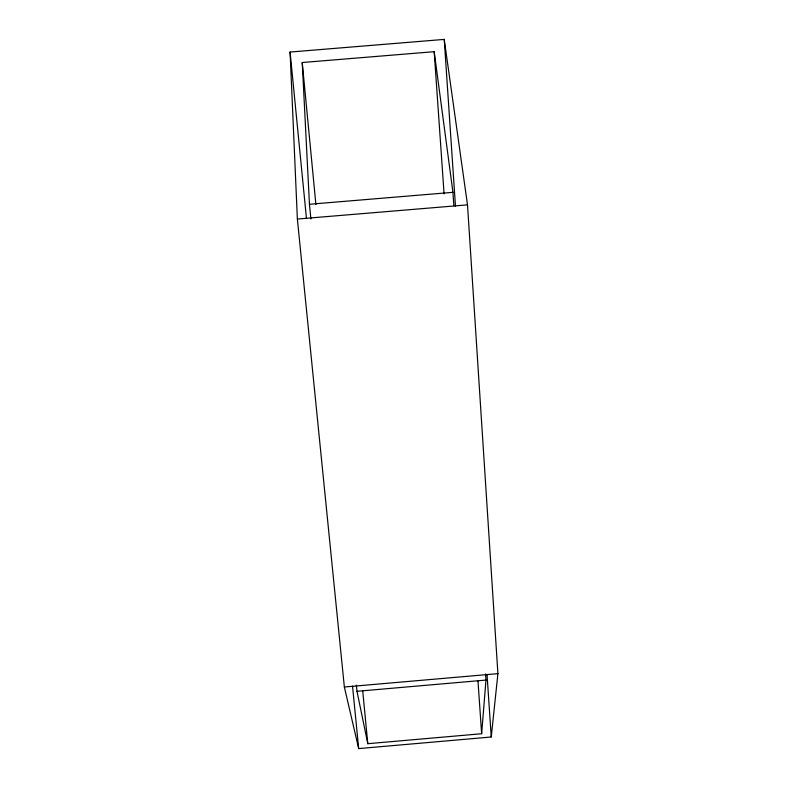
<?xml version="1.0" encoding="UTF-8"?>
<svg xmlns="http://www.w3.org/2000/svg" width="788" height="788" viewBox="0 0 788 788"><rect width="100%" height="100%" fill="white"/><g stroke="black" fill="none" stroke-linecap="round" stroke-linejoin="round"><path stroke-width="1.18" d="M356.383 685.186L356.984 691.303L367.799 743.695L481.645 733.736L485.979 680.074L485.566 673.947M491.249 736.997L497.918 673.641L467.501 204.86L444.225 39.4L290.082 52.047L297.371 219.044L344.356 687.008L358.688 748.6L491.249 736.997L487.023 674.361M344.356 687.008L497.918 673.641M356.984 691.303L485.979 680.074M310.886 218.956L309.448 204.269L452.942 192.321L453.849 205.806M297.371 219.044L467.501 204.86M309.448 204.269L302.237 62.518L434.188 51.683L452.942 192.321M290.082 52.047L306.473 218.542M352.531 686.171L358.688 748.6M302.237 62.518L315.909 204.634M362.726 691.007L367.799 743.695M434.188 51.683L444.087 193.976M477.981 680.99L481.645 733.736M444.225 39.4L455.484 206.426"/></g></svg>
